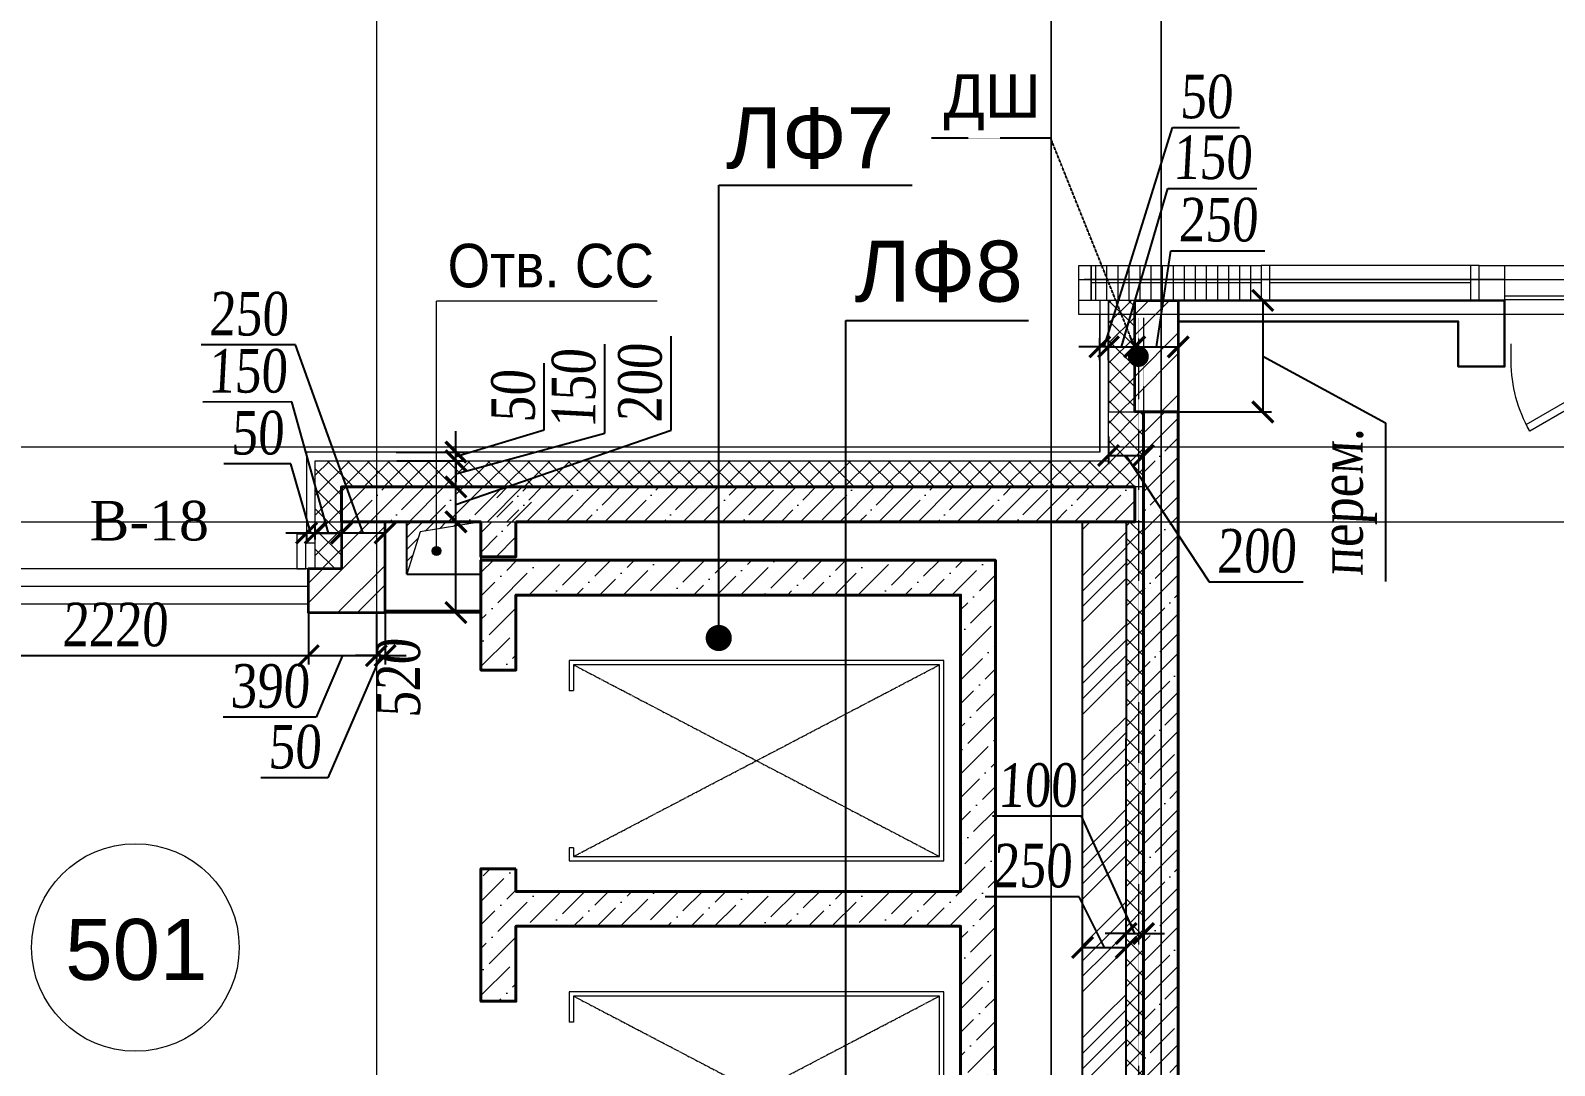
# Model space of a CAD drawing. Header units: inches. Extents: x -407541 to 6688123, y -998590 to 1205599.
# Drawn here: x 96420 to 105160, y 268289 to 274226 of the extents above; entities that cross this region are included whole.
import ezdxf

# ---------------------------------------------------------------- set-up
doc = ezdxf.new("R2010")
doc.units = ezdxf.units.IN
doc.header["$MEASUREMENT"] = 0
for name, pattern in [('ACAD_ISO04W100', [30, 24, -3, 0, -3]), ('AM_ISO08W050', [18, 12, -1.5, 3, -1.5]), ('AM_ISO09W050', [22.5, 12, -1.5, 3, -1.5, 3, -1.5]), ('DASHED', [19.05, 12.7, -6.35])]:
    doc.linetypes.add(name, pattern=pattern)
for name, color, linetype, lineweight in [('AM_11', 60, 'AM_ISO09W050', 13), ('AM_5', 3, 'Continuous', 9), ('AM_7', 4, 'AM_ISO08W050', 5), ('ведомость витражей', 224, 'Continuous', 13), ('ВЕНТ фасад', 230, 'Continuous', 9), ('ВИТРАЖ', 145, 'Continuous', 9), ('двери', 123, 'Continuous', 13), ('Деф_шов', 90, 'DASHED', 9), ('КИРПИЧ', 30, 'Continuous', 35), ('МОНОЛИТ', 5, 'Continuous', 40), ('Ограждения', 110, 'Continuous', 18), ('Оси', 254, 'ACAD_ISO04W100', 5), ('ОТВ СС', 140, 'Continuous', 25), ('ПЕРЕГОРОДКА', 7, 'Continuous', 25), ('подписи Л и ЛК', 92, 'Continuous', 9), ('размер внутр', 142, 'Continuous', 5), ('текст СС', 32, 'Continuous', 15), ('УТЕПЛИТЕЛЬ', 92, 'Continuous', 9), ('Цоколь', 21, 'Continuous', 30), ('Штриховка', 7, 'Continuous', 9), ('ШТРИХОВКА КИРПИЧ', 30, 'Continuous', 9), ('ШТРИХОВКА МОНОЛИТ', 5, 'Continuous', 15), ('Экспликацийа', 7, 'Continuous', 18)]:
    doc.layers.add(name, color=color, linetype=linetype, lineweight=lineweight)
doc.layers.add('РЕАЛЬНЫЙ ВИТРАЖ', color=120, linetype='Continuous', lineweight=5, plot=False)
doc.styles.get("Standard").update_dxf_attribs({"font": 'arial.ttf'})
doc.styles.add('style1', font='arial.ttf', dxfattribs={"width": 0.9, "height": 500})
doc.styles.add('STYLE2', font='times.ttf', dxfattribs={"width": 0.8, "oblique": 3})
doc.styles.add('Times', font='times.ttf')
doc.dimstyles.new('vnytren', dxfattribs={"dimtxt": 250, "dimasz": 120, "dimexe": 50, "dimexo": 0, "dimgap": 50, "dimtad": 1, "dimdec": 0, "dimzin": 0, "dimdsep": 46, "dimtxsty": 'STYLE2', "dimblk": 'ARCHTICK', "dimcen": 0, "dimadec": 0, "dimazin": 0, "dimtfac": 1, "dimtdec": 0, "dimtmove": 1, "dimatfit": 2, "dimldrblk": 'DOT', "dimfxl": 1, "dimtolj": 1, "dimtzin": 0, "dimarcsym": 0})
doc.dimstyles.new('для 100 масштаба', dxfattribs={"dimtxt": 200, "dimasz": 150, "dimexe": 70, "dimexo": 0, "dimgap": 50, "dimtad": 1, "dimdec": 0, "dimrnd": 5, "dimzin": 0, "dimdsep": 46, "dimtxsty": 'Standard', "dimblk": 'ARCHTICK', "dimcen": 0, "dimadec": 0, "dimazin": 0, "dimtfac": 1, "dimtdec": 0, "dimtmove": 1, "dimatfit": 2, "dimldrblk": 'DOT', "dimfxl": 1, "dimtolj": 1, "dimtzin": 0, "dimarcsym": 0})
pattern_1 = [(45, (-6764080.43, -624333.1), (-112.2532015, 112.2532015), []), (45, (-6763968.18, -624333.1), (-112.2532015, 112.2532015), [198.4375, -39.6875, 0, -39.6875])]

# ---------------------------------------------------------------- blocks, each defined once
blk = doc.blocks.new('*U24')
for p, q in [((0, 0), (0, 100)), ((800, 0), (800, 100))]:
    blk.add_line(p, q)
blk.add_lwpolyline([(0, 0), (692.8, -400), (714.7, -362.1), (21.9, 37.9)], close=True)
blk.add_arc((0, 0), 800, 330, 0)
blk = doc.blocks.new('_ARCHTICK')
at = {"color": 0, "linetype": 'ByBlock', "const_width": 0.15}
blk.add_lwpolyline([(-0.5, -0.5), (0.5, 0.5)], dxfattribs=at)
blk = doc.blocks.new('_Dot')
at = {"color": 0, "linetype": 'ByBlock', "lineweight": -2}
blk.add_line((-0.5, 0), (-1, 0), dxfattribs=at)
at = {"color": 0, "linetype": 'ByBlock', "const_width": 0.5}
blk.add_lwpolyline([(-0.25, 0, 1), (0.25, 0, 1)], format="xyb", close=True, dxfattribs=at)
blk = doc.blocks.new('SKKABINE_09.09.08_N013364_A-STEIN_JJ')
at = {"layer": 'AM_11'}
for points in [[(500, 555), (425, 555), (425, 2705), (1575, 2705), (1575, 555), (1400, 555)], [(500, 580), (450, 580), (450, 2680), (1550, 2680), (1550, 580), (1400, 580)], [(500, 580), (500, 555)], [(1400, 580), (1400, 555)]]:
    blk.add_lwpolyline(points, dxfattribs=at)
at = {"layer": 'AM_7'}
for points in [[(1550, 580), (450, 2680)], [(450, 580), (1550, 2680)]]:
    blk.add_lwpolyline(points, dxfattribs=at)
blk = doc.blocks.new('*D3584')
at = {"layer": 'размер внутр', "color": 0, "lineweight": -2, "transparency": 16777216}
for p, q in [((102677.2, 272411), (102941.5, 273319.3)), ((102941.5, 273319.3), (103452.4, 273319.3)), ((102602.2, 272334.2), (102602.2, 272461)), ((102752.3, 272245.9), (102752.3, 272461)), ((102602.2, 272411), (102752.3, 272411))]:
    blk.add_line(p, q, dxfattribs=at)
at = {"layer": 'размер внутр', "color": 0, "lineweight": -2, "transparency": 16777216, "xscale": 120, "yscale": 120, "zscale": 120, "rotation": 180}
blk.add_blockref('_ARCHTICK', (102602.2, 272411), dxfattribs=at)
at = {"layer": 'размер внутр', "color": 0, "lineweight": -2, "transparency": 16777216, "xscale": 120, "yscale": 120, "zscale": 120}
blk.add_blockref('_ARCHTICK', (102752.3, 272411), dxfattribs=at)
at = {"layer": 'размер внутр', "color": 0, "transparency": 16777216, "insert": (103196.9, 273496.5), "char_height": 250, "attachment_point": 5, "style": 'STYLE2'}
blk.add_mtext('\\A1;150', dxfattribs=at)
blk = doc.blocks.new('*D1740')
at = {"layer": 'размер внутр', "color": 0, "lineweight": -2, "transparency": 16777216}
for p, q in [((102877.2, 272410.5), (102960, 272961.5)), ((102960, 272961.5), (103499.1, 272961.5)), ((102752.3, 272222.3), (102752.3, 272460.5)), ((103002.2, 272201), (103002.2, 272460.5)), ((102752.3, 272410.5), (103002.2, 272410.5))]:
    blk.add_line(p, q, dxfattribs=at)
at = {"layer": 'размер внутр', "color": 0, "lineweight": -2, "transparency": 16777216, "xscale": 120, "yscale": 120, "zscale": 120, "rotation": 180}
blk.add_blockref('_ARCHTICK', (102752.3, 272410.5), dxfattribs=at)
at = {"layer": 'размер внутр', "color": 0, "lineweight": -2, "transparency": 16777216, "xscale": 120, "yscale": 120, "zscale": 120}
blk.add_blockref('_ARCHTICK', (103002.2, 272410.5), dxfattribs=at)
at = {"layer": 'размер внутр', "color": 0, "transparency": 16777216, "insert": (103229.6, 273138.7), "char_height": 250, "attachment_point": 5, "style": 'STYLE2'}
blk.add_mtext('\\A1;250', dxfattribs=at)
blk = doc.blocks.new('*D3585')
at = {"layer": 'размер внутр', "color": 0, "lineweight": -2, "transparency": 16777216}
for p, q in [((102577.2, 272411), (102969.5, 273668.2)), ((102969.5, 273668.2), (103353.5, 273668.2)), ((102552.2, 272334.4), (102552.2, 272461)), ((102602.2, 272334.2), (102602.2, 272461)), ((102552.2, 272411), (102432.2, 272411)), ((102602.2, 272411), (102552.2, 272411)), ((102602.2, 272411), (102552.2, 272411)), ((102602.2, 272411), (102722.2, 272411))]:
    blk.add_line(p, q, dxfattribs=at)
at = {"layer": 'размер внутр', "color": 0, "lineweight": -2, "transparency": 16777216, "xscale": 120, "yscale": 120, "zscale": 120}
blk.add_blockref('_ARCHTICK', (102552.2, 272411), dxfattribs=at)
at = {"layer": 'размер внутр', "color": 0, "lineweight": -2, "transparency": 16777216, "xscale": 120, "yscale": 120, "zscale": 120, "rotation": 180}
blk.add_blockref('_ARCHTICK', (102602.2, 272411), dxfattribs=at)
at = {"layer": 'размер внутр', "color": 0, "transparency": 16777216, "insert": (103161.5, 273845.3), "char_height": 250, "attachment_point": 5, "style": 'STYLE2'}
blk.add_mtext('\\A1;50', dxfattribs=at)
blk = doc.blocks.new('*D3578')
at = {"layer": 'размер внутр', "color": 0, "lineweight": -2, "transparency": 16777216}
for p, q in [((97938.6, 272422.1), (97399.4, 272422)), ((98328, 271342.7), (97938.6, 272422.1)), ((98203.1, 271342.7), (98203.1, 271392.7)), ((98453, 271342.7), (98203.1, 271342.7)), ((98453, 271342.7), (98453, 271292.7))]:
    blk.add_line(p, q, dxfattribs=at)
at = {"layer": 'размер внутр', "color": 0, "lineweight": -2, "transparency": 16777216, "xscale": 120, "yscale": 120, "zscale": 120}
for p, rotation in [((98203.1, 271342.7), 180.0107609439104), ((98453, 271342.7), 0.01076094391042837)]:
    blk.add_blockref('_ARCHTICK', p, dxfattribs=dict(at, rotation=rotation))
at = {"layer": 'размер внутр', "color": 0, "transparency": 16777216, "insert": (97669, 272599.2), "char_height": 250, "attachment_point": 5, "rotation": 0.01076, "style": 'STYLE2'}
blk.add_mtext('\\A1;250', dxfattribs=at)
blk = doc.blocks.new('*D3579')
at = {"layer": 'размер внутр', "color": 0, "lineweight": -2, "transparency": 16777216}
for p, q in [((97919.1, 272094.6), (97408.2, 272094.5)), ((98128.1, 271342.6), (97919.1, 272094.6)), ((98053.1, 271306.5), (98053.1, 271392.6)), ((98203.1, 271342.7), (98203.1, 271392.7)), ((98203.1, 271342.7), (98053.1, 271342.6))]:
    blk.add_line(p, q, dxfattribs=at)
at = {"layer": 'размер внутр', "color": 0, "lineweight": -2, "transparency": 16777216, "xscale": 120, "yscale": 120, "zscale": 120}
for p, rotation in [((98053.1, 271342.6), 180.0107609439104), ((98203.1, 271342.7), 0.01076094391042837)]:
    blk.add_blockref('_ARCHTICK', p, dxfattribs=dict(at, rotation=rotation))
at = {"layer": 'размер внутр', "color": 0, "transparency": 16777216, "insert": (97663.6, 272271.7), "char_height": 250, "attachment_point": 5, "rotation": 0.01076, "style": 'STYLE2'}
blk.add_mtext('\\A1;150', dxfattribs=at)
blk = doc.blocks.new('*D1858')
at = {"layer": 'размер внутр', "color": 0, "lineweight": -2, "transparency": 16777216}
for p, q in [((97911.8, 271739.5), (97527.9, 271739.4)), ((98028.1, 271342.6), (97911.8, 271739.5)), ((98053.1, 271306.5), (98053.1, 271392.6)), ((98003.1, 271342.6), (97883.1, 271342.6)), ((98003.1, 271342.6), (98003.1, 271292.6)), ((98053.1, 271342.6), (98003.1, 271342.6)), ((98053.1, 271342.6), (98003.1, 271342.6)), ((98053.1, 271342.6), (98173.1, 271342.7))]:
    blk.add_line(p, q, dxfattribs=at)
at = {"layer": 'размер внутр', "color": 0, "lineweight": -2, "transparency": 16777216, "xscale": 120, "yscale": 120, "zscale": 120}
for p, rotation in [((98003.1, 271342.6), 0.01076094391041523), ((98053.1, 271342.6), 180.0107609439104)]:
    blk.add_blockref('_ARCHTICK', p, dxfattribs=dict(at, rotation=rotation))
at = {"layer": 'размер внутр', "color": 0, "transparency": 16777216, "insert": (97719.8, 271916.6), "char_height": 250, "attachment_point": 5, "rotation": 0.01076, "style": 'STYLE2'}
blk.add_mtext('\\A1;50', dxfattribs=at)
blk = doc.blocks.new('*D1859')
at = {"layer": 'размер внутр', "color": 0, "lineweight": -2, "transparency": 16777216}
for p, q in [((98013.1, 270887.3), (98013.1, 270589.5)), ((98403.1, 270887.4), (98403.2, 270589.6)), ((98013.1, 270639.5), (98403.2, 270639.6)), ((98208.1, 270639.5), (98057.5, 270286.8)), ((98057.5, 270286.8), (97523.7, 270286.7))]:
    blk.add_line(p, q, dxfattribs=at)
at = {"layer": 'размер внутр', "color": 0, "lineweight": -2, "transparency": 16777216, "xscale": 120, "yscale": 120, "zscale": 120}
for p, rotation in [((98013.1, 270639.5), 180.0107609439104), ((98403.2, 270639.6), 0.01076094391041523)]:
    blk.add_blockref('_ARCHTICK', p, dxfattribs=dict(at, rotation=rotation))
at = {"layer": 'размер внутр', "color": 0, "transparency": 16777216, "insert": (97790.5, 270464.3), "char_height": 250, "attachment_point": 5, "rotation": 0.01076, "style": 'STYLE2'}
blk.add_mtext('\\A1;390', dxfattribs=at)
blk = doc.blocks.new('*D1860')
at = {"layer": 'размер внутр', "color": 0, "lineweight": -2, "transparency": 16777216}
for p, q in [((98403.1, 270887.4), (98403.2, 270589.6)), ((98453.4, 270923.1), (98453.4, 270589.6)), ((98428.3, 270639.6), (98125, 269938.6)), ((98403.2, 270639.6), (98283.2, 270639.6)), ((98403.2, 270639.6), (98453.4, 270639.6)), ((98403.2, 270639.6), (98453.4, 270639.6)), ((98453.4, 270639.6), (98573.4, 270639.6)), ((98125, 269938.6), (97741, 269938.5))]:
    blk.add_line(p, q, dxfattribs=at)
at = {"layer": 'размер внутр', "color": 0, "lineweight": -2, "transparency": 16777216, "xscale": 120, "yscale": 120, "zscale": 120}
for p, rotation in [((98403.2, 270639.6), 0.01076094391042837), ((98453.4, 270639.6), 180.0107609439104)]:
    blk.add_blockref('_ARCHTICK', p, dxfattribs=dict(at, rotation=rotation))
at = {"layer": 'размер внутр', "color": 0, "transparency": 16777216, "insert": (97933, 270115.7), "char_height": 250, "attachment_point": 5, "rotation": 0.01076, "style": 'STYLE2'}
blk.add_mtext('\\A1;50', dxfattribs=at)
blk = doc.blocks.new('*D1861')
at = {"layer": 'размер внутр', "color": 0, "lineweight": -2, "transparency": 16777216}
for p, q in [((98453.4, 271407.2), (98909.6, 271407.2)), ((98859.6, 270887.1), (98859.6, 271407.2)), ((98453.2, 270887.1), (98909.6, 270887.1))]:
    blk.add_line(p, q, dxfattribs=at)
at = {"layer": 'размер внутр', "color": 0, "lineweight": -2, "transparency": 16777216, "xscale": 120, "yscale": 120, "zscale": 120}
for p, rotation in [((98859.6, 271407.2), 90), ((98859.6, 270887.1), 270)]:
    blk.add_blockref('_ARCHTICK', p, dxfattribs=dict(at, rotation=rotation))
at = {"layer": 'размер внутр', "color": 0, "transparency": 16777216, "insert": (98530.7, 270508.6), "char_height": 250, "attachment_point": 5, "rotation": 90, "style": 'STYLE2'}
blk.add_mtext('\\A1;520', dxfattribs=at)
blk = doc.blocks.new('*D3580')
at = {"layer": 'размер внутр', "color": 0, "lineweight": -2, "transparency": 16777216}
for p, q in [((100094, 271932.2), (100094, 272471.4)), ((98859.6, 271507.2), (100094, 271932.2)), ((98514.1, 271607.2), (98909.6, 271607.2)), ((98859.6, 271407.2), (98859.6, 271607.2)), ((98453.4, 271407.2), (98909.6, 271407.2))]:
    blk.add_line(p, q, dxfattribs=at)
at = {"layer": 'размер внутр', "color": 0, "lineweight": -2, "transparency": 16777216, "xscale": 120, "yscale": 120, "zscale": 120}
for p, rotation in [((98859.6, 271607.2), 90), ((98859.6, 271407.2), 270)]:
    blk.add_blockref('_ARCHTICK', p, dxfattribs=dict(at, rotation=rotation))
at = {"layer": 'размер внутр', "color": 0, "transparency": 16777216, "insert": (99916.8, 272201.8), "char_height": 250, "attachment_point": 5, "rotation": 90, "style": 'STYLE2'}
blk.add_mtext('\\A1;200', dxfattribs=at)
blk = doc.blocks.new('*D3581')
at = {"layer": 'размер внутр', "color": 0, "lineweight": -2, "transparency": 16777216}
for p, q in [((99713.2, 271915.2), (99713.2, 272426.1)), ((98859.6, 271682.2), (99713.2, 271915.2)), ((98521, 271757.2), (98909.6, 271757.2)), ((98859.6, 271607.2), (98859.6, 271757.2)), ((98514.1, 271607.2), (98909.6, 271607.2))]:
    blk.add_line(p, q, dxfattribs=at)
at = {"layer": 'размер внутр', "color": 0, "lineweight": -2, "transparency": 16777216, "xscale": 120, "yscale": 120, "zscale": 120}
for p, rotation in [((98859.6, 271757.2), 90), ((98859.6, 271607.2), 270)]:
    blk.add_blockref('_ARCHTICK', p, dxfattribs=dict(at, rotation=rotation))
at = {"layer": 'размер внутр', "color": 0, "transparency": 16777216, "insert": (99536, 272170.7), "char_height": 250, "attachment_point": 5, "rotation": 90, "style": 'STYLE2'}
blk.add_mtext('\\A1;150', dxfattribs=at)
blk = doc.blocks.new('*D1862')
at = {"layer": 'размер внутр', "color": 0, "lineweight": -2, "transparency": 16777216}
for p, q in [((99366.1, 271934.2), (99366.1, 272318.1)), ((98859.6, 271782.2), (99366.1, 271934.2)), ((98859.6, 271807.2), (98859.6, 271927.2)), ((98517.6, 271807.2), (98909.6, 271807.2)), ((98521, 271757.2), (98909.6, 271757.2)), ((98859.6, 271757.2), (98859.6, 271807.2)), ((98859.6, 271757.2), (98859.6, 271807.2)), ((98859.6, 271757.2), (98859.6, 271637.2))]:
    blk.add_line(p, q, dxfattribs=at)
at = {"layer": 'размер внутр', "color": 0, "lineweight": -2, "transparency": 16777216, "xscale": 120, "yscale": 120, "zscale": 120}
for p, rotation in [((98859.6, 271807.2), 270), ((98859.6, 271757.2), 90)]:
    blk.add_blockref('_ARCHTICK', p, dxfattribs=dict(at, rotation=rotation))
at = {"layer": 'размер внутр', "color": 0, "transparency": 16777216, "insert": (99188.9, 272126.1), "char_height": 250, "attachment_point": 5, "rotation": 90, "style": 'STYLE2'}
blk.add_mtext('\\A1;50', dxfattribs=at)
blk = doc.blocks.new('*D3583')
at = {"layer": 'размер внутр', "color": 0, "lineweight": -2, "transparency": 16777216}
for p, q in [((103003.2, 272677.2), (103536.9, 272677.2)), ((103486.9, 272677.2), (103486.9, 272037.2)), ((103486.9, 272357.2), (104190.5, 271975.3)), ((103002.2, 272037.2), (103536.9, 272037.2)), ((104190.5, 271975.3), (104190.5, 271065.3))]:
    blk.add_line(p, q, dxfattribs=at)
at = {"layer": 'размер внутр', "color": 0, "lineweight": -2, "transparency": 16777216, "xscale": 120, "yscale": 120, "zscale": 120}
for p, rotation in [((103486.9, 272677.2), 90), ((103486.9, 272037.2), 270)]:
    blk.add_blockref('_ARCHTICK', p, dxfattribs=dict(at, rotation=rotation))
at = {"layer": 'размер внутр', "color": 0, "transparency": 16777216, "insert": (103976, 271520.3), "char_height": 250, "attachment_point": 5, "rotation": 90, "style": 'STYLE2'}
blk.add_mtext('\\A1;{\\fTimes New Roman|b0|i0|c204|p18;перем.}', dxfattribs=at)
blk = doc.blocks.new('*D1886')
at = {"layer": 'размер внутр', "color": 0, "lineweight": -2, "transparency": 16777216}
for p, q in [((95793.4, 270887.1), (95793.4, 270589.5)), ((98013.1, 270887.3), (98013.1, 270589.5)), ((95793.4, 270639.5), (98013.1, 270639.5))]:
    blk.add_line(p, q, dxfattribs=at)
at = {"layer": 'размер внутр', "color": 0, "lineweight": -2, "transparency": 16777216, "xscale": 120, "yscale": 120, "zscale": 120, "rotation": 180}
blk.add_blockref('_ARCHTICK', (95793.4, 270639.5), dxfattribs=at)
at = {"layer": 'размер внутр', "color": 0, "lineweight": -2, "transparency": 16777216, "xscale": 120, "yscale": 120, "zscale": 120}
blk.add_blockref('_ARCHTICK', (98013.1, 270639.5), dxfattribs=at)
at = {"layer": 'размер внутр', "color": 0, "transparency": 16777216, "insert": (96903.2, 270816.7), "char_height": 250, "attachment_point": 5, "style": 'STYLE2'}
blk.add_mtext('\\A1;2220', dxfattribs=at)
blk = doc.blocks.new('*D2037')
at = {"layer": 'размер внутр', "color": 0, "lineweight": -2, "transparency": 16777216}
for p, q in [((102433.4, 269256.2), (101894.2, 269256.2)), ((102578.3, 268965.8), (102433.4, 269256.2)), ((102453.3, 268797.8), (102453.3, 269015.8)), ((102453.3, 268965.8), (102703.4, 268965.8)), ((102703.4, 268797.7), (102703.4, 269015.8))]:
    blk.add_line(p, q, dxfattribs=at)
at = {"layer": 'размер внутр', "color": 0, "lineweight": -2, "transparency": 16777216, "xscale": 120, "yscale": 120, "zscale": 120, "rotation": 180}
blk.add_blockref('_ARCHTICK', (102453.3, 268965.8), dxfattribs=at)
at = {"layer": 'размер внутр', "color": 0, "lineweight": -2, "transparency": 16777216, "xscale": 120, "yscale": 120, "zscale": 120}
blk.add_blockref('_ARCHTICK', (102703.4, 268965.8), dxfattribs=at)
at = {"layer": 'размер внутр', "color": 0, "transparency": 16777216, "insert": (102163.8, 269433.4), "char_height": 250, "attachment_point": 5, "style": 'STYLE2'}
blk.add_mtext('\\A1;250', dxfattribs=at)
blk = doc.blocks.new('*D2038')
at = {"layer": 'размер внутр', "color": 0, "lineweight": -2, "transparency": 16777216}
for p, q in [((102448, 269718.3), (101937, 269718.3)), ((102753.4, 269045.6), (102448, 269718.3)), ((102703.5, 269045.6), (102583.5, 269045.6)), ((102703.5, 268877.5), (102703.5, 269095.6)), ((102703.5, 269045.6), (102803.3, 269045.6)), ((102703.5, 269045.6), (102803.3, 269045.6)), ((102803.3, 268518.4), (102803.3, 269095.6)), ((102803.3, 269045.6), (102923.3, 269045.6))]:
    blk.add_line(p, q, dxfattribs=at)
at = {"layer": 'размер внутр', "color": 0, "lineweight": -2, "transparency": 16777216, "xscale": 120, "yscale": 120, "zscale": 120}
blk.add_blockref('_ARCHTICK', (102703.5, 269045.6), dxfattribs=at)
at = {"layer": 'размер внутр', "color": 0, "lineweight": -2, "transparency": 16777216, "xscale": 120, "yscale": 120, "zscale": 120, "rotation": 180}
blk.add_blockref('_ARCHTICK', (102803.3, 269045.6), dxfattribs=at)
at = {"layer": 'размер внутр', "color": 0, "transparency": 16777216, "insert": (102192.5, 269895.5), "char_height": 250, "attachment_point": 5, "style": 'STYLE2'}
blk.add_mtext('\\A1;100', dxfattribs=at)
blk = doc.blocks.new('*D3403')
at = {"layer": 'размер внутр', "color": 0, "lineweight": -2, "transparency": 16777216}
for p, q in [((102602.2, 271897.2), (102602.2, 271737.2)), ((102802.3, 271893.9), (102802.3, 271737.2)), ((102602.2, 271787.2), (102802.3, 271787.2)), ((102702.2, 271787.2), (103179.9, 271062.2)), ((103179.9, 271062.2), (103719.1, 271062.2))]:
    blk.add_line(p, q, dxfattribs=at)
at = {"layer": 'размер внутр', "color": 0, "lineweight": -2, "transparency": 16777216, "xscale": 120, "yscale": 120, "zscale": 120, "rotation": 180}
blk.add_blockref('_ARCHTICK', (102602.2, 271787.2), dxfattribs=at)
at = {"layer": 'размер внутр', "color": 0, "lineweight": -2, "transparency": 16777216, "xscale": 120, "yscale": 120, "zscale": 120}
blk.add_blockref('_ARCHTICK', (102802.3, 271787.2), dxfattribs=at)
at = {"layer": 'размер внутр', "color": 0, "transparency": 16777216, "insert": (103449.5, 271239.4), "char_height": 250, "attachment_point": 5, "style": 'STYLE2'}
blk.add_mtext('\\A1;200', dxfattribs=at)

msp = doc.modelspace()

# ---------------------------------------------------------------- hatches: boundary and pattern name
at = {"layer": 'ВИТРАЖ', "ltscale": 0.1}
h = msp.add_hatch(dxfattribs=at)
h.set_pattern_fill('ANSI31', color=256, scale=20, angle=45, style=0)
h.set_pattern_definition([(90, (-6294269.69, 1479824.875), (-63.5, 1e-14), [])])
h.paths.add_polyline_path([(102502.2, 272877.2), (103478.2, 272877.2), (103478.2, 272677.4), (102502.2, 272677.4)])
at = {"layer": 'текст СС'}
msp.add_hatch(color=256, dxfattribs=at).paths.add_polyline_path([(98723, 271240.1, 1), (98773.7, 271240.1, 1)])
at = {"layer": 'Штриховка'}
h = msp.add_hatch(dxfattribs=at)
h.set_pattern_fill('ANSI37', color=256, scale=650, style=0)
h.paths.add_polyline_path([(102602.2, 272037.2), (102752.3, 272037.2), (102752.2, 272677.4), (102602.2, 272677.4)])
h = msp.add_hatch(dxfattribs=at)
h.set_pattern_fill('ANSI32', color=256, scale=670, style=0)
h.paths.add_polyline_path([(102752.2, 272677.4), (103002.2, 272677.4), (103002.2, 272037.2), (102752.2, 272037.2)])
h = msp.add_hatch(dxfattribs=at)
h.set_pattern_fill('ANSI37', color=256, scale=650, style=0)
h.paths.add_polyline_path([(98203.2, 271137.1), (98053.2, 271137.1), (98053.2, 271757.2), (102602.2, 271757.2), (102602.2, 272037.2), (102803.3, 272037.2), (102803.3, 271607.2), (98203.2, 271607.2)])
h = msp.add_hatch(dxfattribs=at)
h.set_pattern_fill('ANSI35', color=256, scale=25, style=0)
h.set_pattern_definition(pattern_1)
h.paths.add_polyline_path([(103002.2, 272037.2), (102803.3, 272037.2), (102803.3, 266237.2), (103002.3, 266237.2)])
h = msp.add_hatch(dxfattribs=at)
h.set_pattern_fill('ANSI35', color=256, scale=25, style=0)
h.set_pattern_definition([(45, (-6317318.67, 1810742.02), (-112.2532015, 112.2532015), []), (45, (-6317206.42, 1810742.02), (-112.2532015, 112.2532015), [198.4375, -39.6875, 0, -39.6875])])
h.paths.add_polyline_path([(99093.7, 271607.2), (99293.5, 271607.2), (99293.5, 271407.2), (99093.7, 271407.2)])
h.paths.add_polyline_path([(94193.5, 271607.2), (94393.5, 271607.2), (94393.5, 271407.2), (94193.5, 271407.2)])
h = msp.add_hatch(dxfattribs=at)
h.set_pattern_fill('ANSI35', color=256, scale=25, style=0)
h.set_pattern_definition(pattern_1)
edge = h.paths.add_edge_path()
edge.add_line((99203.3, 271407.2), (102753.4, 271407.2))
edge.add_line((102753.4, 271407.2), (102753.4, 271607.2))
edge.add_line((102753.4, 271607.2), (98203.2, 271607.2))
edge.add_line((98203.2, 271607.2), (98203.2, 271407.2))
edge.add_line((98203.2, 271407.2), (99003.4, 271407.2))
h = msp.add_hatch(dxfattribs=at)
h.set_pattern_fill('ANSI35', color=256, scale=25, style=0)
h.set_pattern_definition([(45, (-6317408.96, 1810542.02), (-112.2532015, 112.2532015), []), (45, (-6317296.7, 1810542.02), (-112.2532015, 112.2532015), [198.4375, -39.6875, 0, -39.6875])])
h.paths.add_polyline_path([(99003.4, 271407.2), (99203.3, 271407.2), (99203.3, 271207.2), (99003.4, 271207.2)])
h.paths.add_polyline_path([(94103.3, 271407.2), (94303.3, 271407.2), (94303.3, 271207.2), (94103.3, 271207.2)])
h = msp.add_hatch(dxfattribs=at)
h.set_pattern_fill('ANSI32', color=256, scale=25, style=0)
h.set_pattern_definition([(45, (-6764080.43, -624333.1), (-168.379802, 168.379802), []), (45, (-6763968.18, -624333.1), (-168.379802, 168.379802), [])])
h.paths.add_polyline_path([(98453.4, 271407.2), (98203.2, 271407.2), (98203.2, 271137.1), (98053.4, 271137.1), (98013, 271137.1), (98013, 270887.1), (98453.4, 270887.1)])
at = {"layer": 'Штриховка', "ltscale": 0.1}
h = msp.add_hatch(dxfattribs=at)
h.set_pattern_fill('ANSI31', color=256, scale=15, style=0)
h.set_pattern_definition([(45, (-6240525.048, 1479668.903), (-33.67596045, 33.67596045), [])])
h.paths.add_polyline_path([(98578.3, 271107.2), (98578.3, 271407.2), (99003.4, 271407.2), (98654.2, 271349.3)])
at = {"layer": 'Штриховка'}
h = msp.add_hatch(dxfattribs=at)
h.set_pattern_fill('ANSI37', color=256, scale=650, style=0)
h.paths.add_polyline_path([(102802.3, 271407.2), (102706.3, 271407.2), (102706.3, 266437.2), (102802.3, 266437.2)])
at = {"layer": 'ШТРИХОВКА КИРПИЧ', "ltscale": 0.1}
h = msp.add_hatch(dxfattribs=at)
h.set_pattern_fill('ANSI34', color=256, scale=500, style=0)
h.paths.add_polyline_path([(105623.2, 260637.2, -0.013633), (105623.2, 260687.2), (105623.2, 260767.2), (103368.2, 260767.2), (103391, 260517.2), (105623.2, 260517.2)])
h.paths.add_polyline_path([(103368.2, 260767.2), (102903.3, 260767.2), (102903.3, 260517.2), (103391, 260517.2)])
h.paths.add_polyline_path([(102903.2, 260767.2), (102478.1, 260767.2), (102478.1, 260517.2), (102903.2, 260517.2)])
h.paths.add_polyline_path([(102478.1, 260767.2), (102373.3, 260767.2), (102373.3, 260517.2), (102478.1, 260517.2)])
h.paths.add_polyline_path([(108903.2, 260767.2), (106633.2, 260767.2), (106633.2, 260517.2), (108853.2, 260517.2), (108853.3, 258237.2), (108903.2, 258237.2)])
h.paths.add_polyline_path([(109103.2, 260767.2), (108903.2, 260767.2), (108903.2, 258237.2), (109103.2, 258237.2)])
h.paths.add_polyline_path([(103002.3, 266237.2), (102903.3, 266237.3), (102903.3, 263637.2), (103000.5, 263637.2)])
h.paths.add_polyline_path([(102903.2, 266237.3), (102751.5, 266237.5), (102751.5, 263637.2), (102903.2, 263637.2)])
h.paths.add_polyline_path([(104013.4, 263437.2), (103103.4, 263437.2), (103103.4, 263235.3), (104013.2, 263235.3, -0.002727), (104013.4, 263245.3)])
h.paths.add_polyline_path([(104013.4, 263487.2), (103103.4, 263487.2), (103103.4, 263437.2), (104013.4, 263437.2)])
h.paths.add_polyline_path([(108702.8, 263437.2), (105023.4, 263437.2), (105023.4, 263235.3), (108702.8, 263235.3)])
h.paths.add_polyline_path([(108702.8, 263487.2), (105023.4, 263487.2), (105023.4, 263437.2), (108702.8, 263437.2)])
h.paths.add_polyline_path([(108903.2, 266437.2), (108703.4, 266437.2), (108703.4, 263637.2), (108903.2, 263637.2)])
h.paths.add_polyline_path([(108953.3, 266437.2), (108903.2, 266437.2), (108903.2, 263637.2), (108953.4, 263637.2)])
h.paths.add_polyline_path([(108903.2, 271637.2), (108703.4, 271637.2), (108703.4, 266437.2), (108903.2, 266437.2)])
h.paths.add_polyline_path([(108953.3, 271637.2), (108903.2, 271637.2), (108903.2, 266437.2), (108953.3, 266437.2)])
h.paths.add_polyline_path([(108953.1, 272597.2), (108903.2, 272597.2), (108903.2, 272037.2), (108953.3, 272037.2)])
h.paths.add_polyline_path([(108903.2, 272597.2), (108703.4, 272597.2), (108703.4, 272037.2), (108903.2, 272037.2)])
h.paths.add_polyline_path([(108903.2, 272677.2), (108703.4, 272677.2), (108703.4, 272597.2), (108903.2, 272597.2)])
h.paths.add_polyline_path([(108953.1, 272677.2), (108903.2, 272677.2), (108903.2, 272597.2), (108953.1, 272597.2)])
h.paths.add_polyline_path([(121053.2, 266237.2), (121003.2, 266237.2), (120903.2, 266237.2), (120903.2, 263637.2), (121053.2, 263637.2)])
h.paths.add_polyline_path([(120903.2, 266237.2), (120803.2, 266237.2), (120803.2, 263637.2), (120903.2, 263637.2)])
h.paths.add_polyline_path([(120233.2, 260037.1), (120233.2, 260417.8), (120491.7, 260417.8), (120491.7, 260037.1)], flags=9)
h.paths.add_polyline_path([(121631, 261082.9), (122096, 261082.9), (122096, 260825), (121631, 260825)], flags=9)
h.paths.add_polyline_path([(120505.9, 260286.6), (120870.5, 260286.6), (120870.5, 260028.6), (120505.9, 260028.6)], flags=9)
h.paths.add_polyline_path([(125710.7, 261082.9), (126175.7, 261082.9), (126175.7, 260825), (125710.7, 260825)], flags=9)
h.paths.add_polyline_path([(121209.3, 260705.3), (121209.3, 261069.8), (121467.3, 261069.8), (121467.3, 260705.3)], flags=9)
h.paths.add_polyline_path([(125289.1, 260705), (125289.1, 261069.6), (125547, 261069.6), (125547, 260705)], flags=9)
h.paths.add_polyline_path([(120972.8, 261264.4), (121244.6, 261264.4), (121244.6, 261006.4), (120972.8, 261006.4)], flags=9)
h.paths.add_polyline_path([(124496.4, 260459.9), (124880.2, 260459.9), (124880.2, 260201.9), (124496.4, 260201.9)], flags=9)
h.paths.add_polyline_path([(122750.5, 260469.6), (123115.1, 260469.6), (123115.1, 260211.7), (122750.5, 260211.7)], flags=9)
h.paths.add_polyline_path([(119489.9, 260455.5), (119489.9, 261018.9), (119793.4, 261018.9), (119793.4, 260455.5)], flags=9)
h.paths.add_polyline_path([(119192.7, 258120.2), (119192.7, 258573.1), (119496.2, 258573.1), (119496.2, 258120.2)], flags=9)
h.paths.add_polyline_path([(121609.3, 261564.8), (122171.9, 261564.8), (122171.9, 261260.8), (121609.3, 261260.8)], flags=9)
h.paths.add_polyline_path([(123629.4, 261564.8), (124176.5, 261564.8), (124176.5, 261260.8), (123629.4, 261260.8)], flags=9)
h.paths.add_polyline_path([(125634.3, 261564.8), (126196.9, 261564.8), (126196.9, 261260.8), (125634.3, 261260.8)], flags=9)
h.paths.add_polyline_path([(120382, 259797.4), (120709.2, 259797.4), (120709.2, 259493.9), (120382, 259493.9)], flags=9)
h.paths.add_polyline_path([(120316.4, 259474.7), (120745.3, 259474.7), (120745.3, 259171.2), (120316.4, 259171.2)], flags=9)
h.paths.add_polyline_path([(120311.8, 259182), (120763.3, 259182), (120763.3, 258878.6), (120311.8, 258878.6)], flags=9)
h.paths.add_polyline_path([(121826.5, 262873.8), (121826.5, 263302.8), (122130, 263302.8), (122130, 262873.8)], flags=9)
h.paths.add_polyline_path([(125634.9, 262368.1), (126086.4, 262368.1), (126086.4, 262064.6), (125634.9, 262064.6)], flags=9)
h.paths.add_polyline_path([(125665.5, 262749.9), (125991.7, 262749.9), (125991.7, 262446.5), (125665.5, 262446.5)], flags=9)
h.paths.add_polyline_path([(123130, 262480.5), (124141.7, 262480.5), (124141.7, 262940), (123130, 262940)], flags=9)
h.paths.add_polyline_path([(118781.2, 262347), (119792.9, 262347), (119792.9, 262806.5), (118781.2, 262806.5)], flags=9)
h.paths.add_polyline_path([(123072.2, 261159.2), (124505.9, 261159.2), (124505.9, 260362.1), (123072.2, 260362.1)], flags=9)
h.paths.add_polyline_path([(117154.2, 260564.4), (118144.6, 260564.4), (118144.6, 260087.3), (117154.2, 260087.3)], flags=9)
h.paths.add_polyline_path([(116361.4, 262729.4), (117309.7, 262729.4), (117309.7, 262197), (116361.4, 262197)], flags=9)
h = msp.add_hatch(dxfattribs=at)
h.set_pattern_fill('ANSI34', color=256, scale=500, style=0)
h.paths.add_polyline_path([(102583.3, 268397.2), (102453.3, 268402.6), (102453.3, 266637.2), (102473.4, 266637.2), (102473.4, 266486.8), (102583.3, 266486.8)])
h.paths.add_polyline_path([(102583.3, 271407.2), (102453.3, 271407.2), (102453.3, 268402.6), (102583.3, 268397.2)])
h = msp.add_hatch(dxfattribs=at)
h.set_pattern_fill('ANSI34', color=256, scale=500, style=0)
h.paths.add_polyline_path([(102583.3, 266486.8), (102473.4, 266486.8), (102473.4, 266437.2), (102701.7, 266437.2), (102705.3, 271407.2), (102583.3, 271407.2)])
h.paths.add_polyline_path([(102751.5, 266237.2), (102751.5, 266237.5), (102803.3, 266237.4), (102803.3, 266357.1), (102701.7, 266357.2), (102701.7, 266437.2), (102473.4, 266437.2), (102473.4, 266237.2)])
at = {"layer": 'ШТРИХОВКА МОНОЛИТ'}
h = msp.add_hatch(dxfattribs=at)
h.set_pattern_fill('ANSI36', color=256, scale=30, style=0)
h.set_pattern_definition([(45, (-6313577.11, 1289607.42), (50.5139407, 185.2177825), [238.125, -47.625, 0, -47.625])])
h.paths.add_polyline_path([(99203.3, 269417.2), (99003.3, 269417.2), (99003.3, 268657.2), (99203.3, 268657.2), (99203.3, 269087.2), (101753.3, 269087.2), (101753.3, 267387.2), (99203.3, 267387.2), (99203.3, 267517.2), (99003.3, 267517.2), (99003.3, 267187.2), (101953.3, 267187.2), (101953.3, 271187.2), (99003.3, 271187.2), (99003.3, 270557.2), (99203.3, 270557.2), (99203.3, 270987.2), (101753.3, 270987.2), (101753.3, 269287.2), (99203.3, 269287.2)])

# ---------------------------------------------------------------- linework, layer by layer
at = {"layer": 'ВЕНТ фасад'}
msp.add_line((102552.2, 271807.2), (102552.2, 272597.2), dxfattribs=at)
msp.add_lwpolyline([(97997.8, 271137.1), (97997.8, 271287), (98053.2, 271287), (98053.2, 271757.2), (102602.2, 271757.2), (102602.2, 272677.4), (102552.2, 272677.4), (102552.2, 271807.2), (98003.2, 271807.2), (98003.2, 271337), (97947.9, 271337), (97947.9, 271137.1)], close=True, dxfattribs=at)
at = {"layer": 'ВИТРАЖ'}
for p, q in [((104678.2, 272877.2), (103528.2, 272877.2)), ((104800.7, 272877.2), (105733.2, 272877.2)), ((104873.2, 272797.2), (102463.3, 272797.2)), ((103478.2, 272777.2), (102502.2, 272777.2)), ((104678.2, 272777.2), (103528.2, 272777.2)), ((104728.2, 272597.2), (102432.2, 272597.2)), ((98013, 271137.1), (95793.4, 271137.1)), ((98013, 271035.7), (95793.4, 271035.7)), ((98013, 270935.7), (95793.4, 270935.7))]:
    msp.add_line(p, q, dxfattribs=at)
for points in [[(102432.2, 272877.2), (102502.2, 272877.2), (102502.2, 272677.2), (102432.2, 272677.2)], [(103528.2, 272877.2), (103478.2, 272877.2), (103478.2, 272677.2), (103528.2, 272677.2)], [(104728.2, 272877.2), (104678.2, 272877.2), (104678.2, 272677.2), (104728.2, 272677.2)]]:
    msp.add_lwpolyline(points, close=True, dxfattribs=at)
at = {"layer": 'ВИТРАЖ', "ltscale": 0.1}
for points in [[(102502.2, 272877.2), (103478.2, 272877.2), (103478.2, 272677.4), (102502.2, 272677.4)], [(104728.2, 272877.2), (104873.2, 272877.2), (104873.2, 272677.2), (104728.2, 272677.2)]]:
    msp.add_lwpolyline(points, close=True, dxfattribs=at)
for points in [[(103543.4, 272677.2), (102487.3, 272677.2)], [(103543.5, 272677.2), (102487.5, 272677.2)], [(102904.2, 272477.2), (102903.3, 272477.2)]]:
    msp.add_lwpolyline(points, dxfattribs=at)
at = {"layer": 'Деф_шов', "ltscale": 0.1}
for points in [[(102773.4, 272575.9), (102773.4, 272575.9), (102773.4, 272575.9), (102773.4, 266434.5), (102773.4, 266264.5), (102473.4, 266264.5), (102473.4, 266264.5), (102473.2, 260937.2), (102373.2, 260937.2), (102374, 252438.1), (102374, 252338.1), (102237.6, 252338.1)], [(102803.2, 272576.8), (102803.2, 272576.8), (102803.2, 272576.8), (102803.2, 272576.8), (102801.5, 266437.2), (102801.5, 266237.2), (102503.5, 266237.2), (102503.5, 260907.2), (102403.5, 260907.2), (102403.5, 257837.2)]]:
    msp.add_lwpolyline(points, dxfattribs=at)
at = {"layer": 'КИРПИЧ'}
for points in [[(102752.2, 272677.4), (103002.2, 272677.4), (103002.2, 272037.2), (102752.2, 272037.2)], [(98453.4, 271407.2), (98203.2, 271407.2), (98203.2, 271137.1), (98053.4, 271137.1), (98013, 271137.1), (98013, 270887.1), (98453.4, 270887.1)]]:
    msp.add_lwpolyline(points, close=True, dxfattribs=at)
at = {"layer": 'МОНОЛИТ'}
msp.add_lwpolyline([(103002.2, 272037.2), (102803.3, 272037.2), (102803.3, 266237.2), (103002.3, 266237.2)], close=True, dxfattribs=at)
for points in [[(99203.3, 271407.2), (102753.4, 271407.2), (102753.4, 271607.2), (98203.2, 271607.2), (98203.2, 271407.2), (99003.4, 271407.2)], [(99003.2, 271407.2), (99003.3, 271207.2), (99003.3, 271207.2), (99203.3, 271207.2), (99203.3, 271407.2)], [(99203.3, 269417.2), (99003.3, 269417.2), (99003.3, 268657.2), (99203.3, 268657.2), (99203.3, 269087.2), (101753.3, 269087.2), (101753.3, 267387.2), (99203.3, 267387.2), (99203.3, 267517.2), (99003.3, 267517.2), (99003.3, 267187.2), (101953.3, 267187.2), (101953.3, 271187.2), (99003.3, 271187.2), (99003.3, 270557.2), (99203.3, 270557.2), (99203.3, 270987.2), (101753.3, 270987.2), (101753.3, 269287.2), (99203.3, 269287.2), (99203.3, 269417.2)]]:
    msp.add_lwpolyline(points, dxfattribs=at)
at = {"layer": 'Ограждения', "color": 110, "linetype": 'Continuous', "lineweight": 15}
msp.add_lwpolyline([(105733.2, 272702.4), (104873.2, 272702.4), (104873.2, 272682.4), (105733.2, 272682.4)], close=True, dxfattribs=at)
at = {"layer": 'Оси', "ltscale": 0.3}
for p, q in [((98403.4, 278737.2), (98403.4, 186893.5)), ((102273.2, 278737.2), (102273.2, 246967.2)), ((102903.2, 277590.9), (102903.2, 250467.2)), ((102273.3, 255181.5), (102273.3, 277011.6)), ((102903.3, 256739.8), (102903.3, 276138.2)), ((3211.5, 271837.2), (190595, 271837.2)), ((88303.4, 271407.2), (105238.6, 271407.2))]:
    msp.add_line(p, q, dxfattribs=at)
at = {"layer": 'ОТВ СС'}
for p, q in [((98578.2, 271407.2), (99003.4, 271407.3)), ((98578.3, 271107.2), (98578.2, 271407.2)), ((99003.4, 271407.3), (99003.2, 271107.3)), ((98578.3, 271107.2), (99003.2, 271107.3))]:
    msp.add_line(p, q, dxfattribs=at)
at = {"layer": 'ПЕРЕГОРОДКА', "ltscale": 0.1}
for p, q in [((98453.2, 270887.1), (99003.1, 270887.1)), ((98453.9, 270898.3), (99003.1, 270898.3))]:
    msp.add_line(p, q, dxfattribs=at)
at = {"layer": 'ПЕРЕГОРОДКА'}
for points in [[(102453.3, 266637.2), (102453.3, 271407.2)], [(102701.7, 266437.2), (102705.3, 271407.2)]]:
    msp.add_lwpolyline(points, dxfattribs=at)
at = {"layer": 'РЕАЛЬНЫЙ ВИТРАЖ'}
msp.add_lwpolyline([(102432.2, 272797.2), (115073.4, 272797.2), (115073.4, 272597.2), (102432.2, 272597.2)], close=True, dxfattribs=at)
at = {"layer": 'текст СС'}
for p, q in [((98748.3, 271240.1), (98748.5, 272673.5)), ((100012.8, 272672.7), (98748.3, 272673.5))]:
    msp.add_line(p, q, dxfattribs=at)
msp.add_circle((98748.3, 271240.1), 25.4, dxfattribs=at)
at = {"layer": 'УТЕПЛИТЕЛЬ'}
for points in [[(102602.2, 272037.2), (102752.3, 272037.2), (102752.2, 272677.4), (102602.2, 272677.4)], [(98203.2, 271137.1), (98053.2, 271137.1), (98053.2, 271757.2), (102602.2, 271757.2), (102602.2, 272037.2), (102803.3, 272037.2), (102803.3, 271607.2), (98203.2, 271607.2)]]:
    msp.add_lwpolyline(points, close=True, dxfattribs=at)
at = {"layer": 'УТЕПЛИТЕЛЬ', "ltscale": 0.1}
msp.add_lwpolyline([(102806.3, 271407.2), (102705.3, 271407.2), (102701.7, 266437.2), (102701.7, 266437.2), (102806.3, 266437.2)], dxfattribs=at)
at = {"layer": 'Цоколь'}
msp.add_line((103003.2, 272557.2), (103003.2, 272677.4), dxfattribs=at)
msp.add_lwpolyline([(103003.2, 272677.2), (103003.2, 272677.2), (104728.2, 272677.2), (104873.2, 272677.2), (104873.2, 272417.2), (104873.2, 272297.2), (104608.2, 272297.2), (104608.2, 272557.2), (103003.2, 272557.2), (103003.2, 272557.2), (103003.2, 272557.2)], dxfattribs=at)
at = {"layer": 'Штриховка', "ltscale": 0.1}
msp.add_lwpolyline([(98578.3, 271107.2), (98578.3, 271407.2), (99003.4, 271407.2), (98654.2, 271349.3), (98578.3, 271107.2)], dxfattribs=at)
at = {"layer": 'Экспликацийа'}
msp.add_circle((97021.3, 268965.6), 595, dxfattribs=at)

# ---------------------------------------------------------------- block references
at = {"layer": 'AM_5', "xscale": -1, "rotation": 270}
for p in [(98953.3, 269037.2), (98953.3, 267137.2)]:
    msp.add_blockref('SKKABINE_09.09.08_N013364_A-STEIN_JJ', p, dxfattribs=at)
at = {"layer": 'двери', "xscale": -1}
msp.add_blockref('*U24', (105711.4, 272328), dxfattribs=at)

# ---------------------------------------------------------------- texts
at = {"layer": 'ведомость витражей', "style": 'Times'}
msp.add_text('B-18', height=226.8, rotation=0, dxfattribs=at).set_placement((96757.8, 271300.3))
at = {"layer": 'Деф_шов', "ltscale": 0.1, "insert": (102213.4, 273652.5), "char_height": 250, "width": 4589.447, "attachment_point": 9}
msp.add_mtext('{\\fArial|b0|i0|c204|p34;ДШ}', dxfattribs=at)
at = {"layer": 'подписи Л и ЛК', "char_height": 350, "width": 4589.447, "attachment_point": 7}
for s, insert in [('{\\fArial|b0|i0|c204|p34;ЛФ7}', (100408.4, 273430.3)), ('{\\fArial|b0|i0|c204|p34;ЛФ8}', (101145.9, 272664.9))]:
    msp.add_mtext(s, dxfattribs=dict(at, insert=insert))
at = {"layer": 'текст СС', "ltscale": 0.1, "insert": (99403.4, 273002), "char_height": 250, "width": 3183.667, "attachment_point": 2, "style": 'style1'}
msp.add_mtext('Отв. CC', dxfattribs=at)
at = {"layer": 'Экспликацийа', "insert": (97434.2, 268774.4), "char_height": 350, "width": 4589.447, "attachment_point": 9}
msp.add_mtext('{\\fArial|b0|i0|c204|p34;501}', dxfattribs=at)

# ---------------------------------------------------------------- dimensions: what is measured, and where the dimension line sits
at = {"layer": 'размер внутр'}
for base, p1, p2, picture, middle in [((102552.2, 272411), (102602.2, 272334.2), (102552.2, 272334.4), '*D3585', (103019.5, 273668.2)), ((102752.3, 272411), (102602.2, 272334.2), (102752.3, 272245.9), '*D3584', (102991.5, 273319.3)), ((103002.2, 272410.5), (102752.3, 272222.3), (103002.2, 272201), '*D1740', (103010, 272961.5)), ((102802.3, 271787.2), (102602.2, 271897.2), (102802.3, 271893.9), '*D3403', (103229.9, 271062.2)), ((102803.3, 269045.6), (102703.5, 268877.5), (102803.3, 268518.4), '*D2038', (102398, 269718.3)), ((102703.4, 268965.8), (102453.3, 268797.8), (102703.4, 268797.7), '*D2037', (102383.4, 269256.2))]:
    dim = msp.add_linear_dim(base=base, p1=p1, p2=p2, dimstyle='vnytren', dxfattribs=at)
    dim.commit()
    dim.dimension.update_dxf_attribs({"geometry": picture, "text_midpoint": middle, "dimtype": 160})
for base, p1, p2, angle, picture, middle in [((98203.1, 271342.7), (98453, 271342.7), (98203.1, 271342.7), 180.01076, '*D3578', (97888.6, 272422.1)), ((98859.6, 271607.2), (98453.4, 271407.2), (98514.1, 271607.2), 90, '*D3580', (100094, 271982.2)), ((98859.6, 271757.2), (98514.1, 271607.2), (98521, 271757.2), 90, '*D3581', (99713.2, 271965.2)), ((98053.1, 271342.6), (98203.1, 271342.7), (98053.1, 271306.5), 180.01076, '*D3579', (97869.1, 272094.6)), ((98003.1, 271342.6), (98053.1, 271306.5), (98003.1, 271342.6), 180.01076, '*D1858', (97861.8, 271739.4)), ((98859.6, 271407.2), (98453.2, 270887.1), (98453.4, 271407.2), 90, '*D1861', (98707.8, 270508.6))]:
    dim = msp.add_linear_dim(base=base, p1=p1, p2=p2, angle=angle, dimstyle='vnytren', dxfattribs=at)
    dim.commit()
    dim.dimension.update_dxf_attribs({"geometry": picture, "text_midpoint": middle, "dimtype": 160})
dim = msp.add_linear_dim(base=(103486.9, 272037.2), p1=(103003.2, 272677.2), p2=(103002.2, 272037.2), angle=90, text='{\\fTimes New Roman|b0|i0|c204|p18;перем.}', dimstyle='vnytren', dxfattribs=at)
dim.commit()
dim.dimension.update_dxf_attribs({"geometry": '*D3583', "text_midpoint": (104190.5, 271925.3), "dimtype": 160})
dim = msp.add_linear_dim(base=(98859.6, 271807.2), p1=(98521, 271757.2), p2=(98517.6, 271807.2), angle=90, dimstyle='vnytren', dxfattribs=at)
dim.commit()
dim.dimension.update_dxf_attribs({"geometry": '*D1862', "text_midpoint": (99188.9, 271984.2)})
at = {"layer": 'размер внутр', "color": 4}
dim = msp.add_linear_dim(base=(98013.1, 270639.5), p1=(95793.4, 270887.1), p2=(98013.1, 270887.3), dimstyle='vnytren', dxfattribs=at)
dim.commit()
dim.dimension.update_dxf_attribs({"geometry": '*D1886', "text_midpoint": (96903.2, 270816.7)})
for base, p1, p2, picture, middle in [((98403.2, 270639.6), (98013.1, 270887.3), (98403.1, 270887.4), '*D1859', (98007.5, 270286.8)), ((98453.4, 270639.6), (98403.1, 270887.4), (98453.4, 270923.1), '*D1860', (98075, 269938.6))]:
    dim = msp.add_linear_dim(base=base, p1=p1, p2=p2, angle=180.01076, dimstyle='vnytren', dxfattribs=at)
    dim.commit()
    dim.dimension.update_dxf_attribs({"geometry": picture, "text_midpoint": middle, "dimtype": 160})

# ---------------------------------------------------------------- leaders
at = {"layer": 'Деф_шов', "ltscale": 0.1}
msp.add_leader([(102773.4, 272355.6), (102270.6, 273607.4), (101586.2, 273607.4)], dimstyle='vnytren', override={"dimgap": 50, "dimtad": 0}, dxfattribs=at)
at = {"layer": 'подписи Л и ЛК', "ltscale": 0.1}
for points in [[(100366.8, 270740.8), (100366.8, 273339.2), (101475.1, 273339.2)], [(101095.6, 268084.9), (101095.6, 272561.9), (102143.2, 272561.9)]]:
    msp.add_leader(points, dimstyle='для 100 масштаба', override={"dimgap": 50, "dimtad": 0}, dxfattribs=at)

doc.saveas('drawing.dxf')
